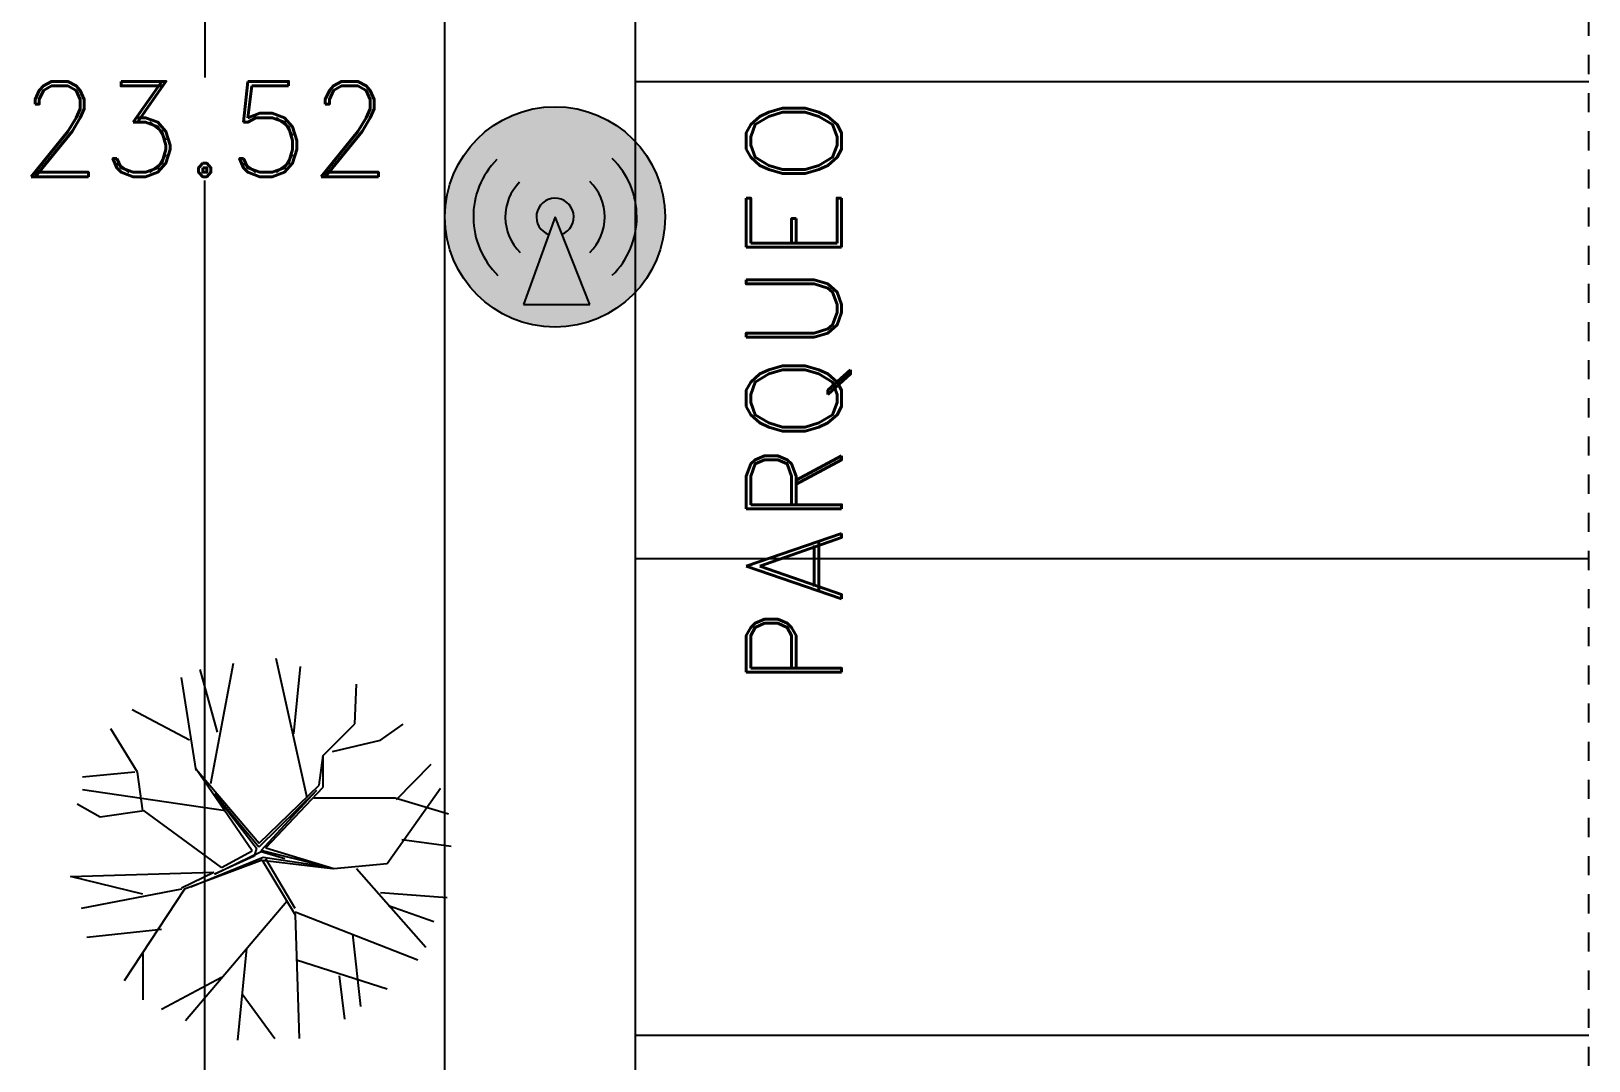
# Model space of a CAD drawing. Header units: millimetres. Extents: x 1590 to 1932, y -48 to 167.
# Drawn here: x 1700.74 to 1708.91, y 38.69 to 44.09 of the extents above; entities that cross this region are included whole.
import ezdxf

# ---------------------------------------------------------------- set-up
doc = ezdxf.new("R2010")
doc.units = ezdxf.units.MM
doc.header["$LTSCALE"] = 0.1
doc.header["$MEASUREMENT"] = 0
doc.header["$PDMODE"] = 35
doc.header["$PDSIZE"] = 0.75
doc.linetypes.add('DASHED', pattern=[0.75, 0.5, -0.25])
doc.layers.get('0').update_dxf_attribs({"linetype": 'CONTINUOUS'})
doc.layers.get('DEFPOINTS').update_dxf_attribs({"linetype": 'CONTINUOUS'})
for name, color, linetype in [('ACCESSP01', 7, 'CONTINUOUS'), ('ACCESSP02', 7, 'CONTINUOUS'), ('L-SITE-TREE', 6, 'CONTINUOUS'), ('PARED', 4, 'CONTINUOUS'), ('PAREDES', 3, 'CONTINUOUS'), ('TEXT', 3, 'CONTINUOUS')]:
    doc.layers.add(name, color=color, linetype=linetype)
doc.styles.add('ROMAND', font='romand.shx')
doc.dimstyles.new('URBA', dxfattribs={"dimtxt": 20, "dimasz": 0.5, "dimexe": 1.25, "dimexo": 0.63, "dimgap": 0.63, "dimtad": 0, "dimtih": 1, "dimtoh": 1, "dimzin": 1, "dimdsep": 46, "dimtxsty": 'ROMAND', "dimcen": 2.5, "dimclrd": 1, "dimclre": 1, "dimclrt": 3, "dimadec": 0, "dimazin": 0, "dimtfac": 1, "dimtmove": 0, "dimatfit": 3, "dimfxl": 1, "dimtvp": 1, "dimtolj": 1, "dimtzin": 1, "dimarcsym": 0})

# ---------------------------------------------------------------- blocks, each defined once
blk = doc.blocks.new('02PTRX03')
at = {"color": 0, "linetype": 'ByBlock'}
for p, q in [((-0.1262, 0.1755), (-0.0667, 0.4907)), ((0.126, 0.1376), (0.0454, 0.5033)), ((-0.1647, 0.2091), (-0.2033, 0.4529)), ((-0.1087, 0.31), (-0.1542, 0.4739)), ((0.0909, 0.3057), (0.1085, 0.4823)), ((0.2516, 0.3321), (0.2556, 0.436)), ((-0.1823, 0.2889), (-0.3329, 0.3688)), ((0.1683, 0.2487), (0.2516, 0.3321)), ((0.3186, 0.2889), (0.3782, 0.331)), ((-0.3189, 0.2049), (-0.3889, 0.3184)), ((0.1925, 0.2595), (0.3186, 0.2889)), ((0.1575, 0.1712), (0.1683, 0.2487)), ((0.1683, 0.1654), (0.1683, 0.2487)), ((-0.3259, 0.2049), (-0.4625, 0.1923)), ((-0.3049, 0.104), (-0.3189, 0.2049)), ((-0.0176, -0.0011), (-0.1647, 0.2133)), ((-0.1647, 0.2133), (0.0008, 0.0186)), ((0.3606, 0.1334), (0.4517, 0.2259)), ((0.0008, 0.0186), (0.1575, 0.1712)), ((0.0183, 0.0066), (0.1683, 0.1654)), ((-0.0877, 0.104), (-0.4625, 0.1586)), ((-0.1165, 0.1483), (-0.0065, 0.0057)), ((-0.0006, 0.0088), (-0.1165, 0.1483)), ((0.1508, 0.1572), (-0.0006, 0.0088)), ((0.0052, -0.0002), (0.1508, 0.1572)), ((0.1435, 0.1376), (0.3571, 0.1376)), ((0.3361, -0.0347), (0.4762, 0.1628)), ((0.3571, 0.1376), (0.4972, 0.0956)), ((-0.4169, 0.0872), (-0.4765, 0.1208)), ((-0.3014, 0.104), (-0.4169, 0.0872)), ((-0.0981, -0.0448), (-0.3014, 0.104)), ((-0.0065, 0.0057), (-0.0126, -0.0152)), ((0.0183, 0.0066), (0.196, -0.0473)), ((0.3747, 0.0283), (0.5043, 0.0115)), ((0.0084, -0.0256), (-0.1955, -0.102)), ((-0.1788, -0.0954), (0.0113, -0.018)), ((-0.1165, -0.0625), (0.0052, -0.0032)), ((-0.0126, -0.0152), (-0.1165, -0.0625)), ((-0.0981, -0.0448), (-0.0176, -0.0011)), ((0.1745, -0.0419), (0.0052, -0.0002)), ((0.0052, -0.0032), (0.0676, -0.021)), ((0.0084, -0.0256), (0.1925, -0.0473)), ((0.0084, -0.0256), (0.0944, -0.1692)), ((0.0113, -0.018), (0.1745, -0.0419)), ((0.0172, -0.021), (0.0943, -0.1516)), ((0.196, -0.0473), (0.3361, -0.0347)), ((-0.494, -0.0683), (-0.1189, -0.0568)), ((-0.3049, -0.1146), (-0.494, -0.0683)), ((-0.2033, -0.0978), (-0.1189, -0.0568)), ((0.2556, -0.0473), (0.4377, -0.2533)), ((-0.2033, -0.102), (-0.466, -0.1524)), ((-0.1955, -0.102), (-0.3539, -0.3415)), ((0.3186, -0.1104), (0.4937, -0.123)), ((0.0729, -0.1342), (-0.1928, -0.4466)), ((0.0944, -0.1608), (0.4167, -0.2869)), ((0.3396, -0.144), (0.4587, -0.186)), ((0.0944, -0.1692), (0.105, -0.4929)), ((-0.2558, -0.207), (-0.452, -0.2281)), ((0.2451, -0.2196), (0.2661, -0.4088)), ((-0.3049, -0.2702), (-0.3049, -0.392)), ((-0.0331, -0.2575), (-0.0562, -0.4971)), ((0.0979, -0.2869), (0.3361, -0.3626)), ((-0.0982, -0.3331), (-0.2558, -0.4172)), ((0.21, -0.3289), (0.224, -0.4424)), ((-0.0445, -0.3756), (0.0419, -0.4929))]:
    blk.add_line(p, q, dxfattribs=at)
blk = doc.blocks.new('UTP1$0$DIMBLOCK')
at = {"color": 4}
blk.add_line((-5.25, -5.25), (5.25, 5.25), dxfattribs=at)
at = {"color": 1}
blk.add_line((-7.5, 0), (10.5, 0), dxfattribs=at)
blk = doc.blocks.new('*D335')
at = {"color": 1, "linetype": 'Continuous', "transparency": 16777216}
for p, q in [((1702.843, 55.5869), (1701.466, 55.5869)), ((1701.646, 55.5669), (1701.646, 43.8467)), ((1701.646, 32.0854), (1701.646, 43.3067)), ((1702.843, 32.0654), (1701.466, 32.0654))]:
    blk.add_line(p, q, dxfattribs=at)
at = {"layer": 'DEFPOINTS', "color": 0, "linetype": 'Continuous', "transparency": 16777216}
for p in [(1702.9055, 55.5869), (1701.646, 32.0654), (1702.9055, 32.0654)]:
    blk.add_point(p, dxfattribs=at)
at = {"color": 1, "linetype": 'Continuous', "transparency": 16777216, "xscale": 0.02, "yscale": 0.02, "zscale": 0.02}
for p, rotation in [((1701.646, 55.5869), 90), ((1701.646, 32.0654), 270)]:
    blk.add_blockref('UTP1$0$DIMBLOCK', p, dxfattribs=dict(at, rotation=rotation))
at = {"color": 3, "linetype": 'Continuous', "transparency": 16777216, "insert": (1701.646, 43.5767), "char_height": 0.5, "attachment_point": 5, "style": 'ROMAND'}
blk.add_mtext('\\A1;23.52', dxfattribs=at)
blk = doc.blocks.new('PuntoAcceso01')
at = {"layer": 'ACCESSP01', "linetype": 'Continuous'}
h = blk.add_hatch(color=256, dxfattribs=at)
h.set_gradient(color1=(39, 118, 187), color2=(122, 175, 223))
h.paths.add_polyline_path([(-0.5777, 0, 1), (0.5777, 0, 1)])
h.paths.add_polyline_path([(0.0361, -0.091), (0.182, -0.4593), (-0.165, -0.4593), (-0.0331, -0.0921, -5.478371)], flags=16)
h = blk.add_hatch(color=256, dxfattribs=at)
h.set_gradient(color1=(122, 175, 223), color2=(34, 52, 110))
h.paths.add_polyline_path([(-0.0331, -0.0921), (0, 0), (0.0361, -0.091, 5.478371)])
h = blk.add_hatch(color=256, dxfattribs=at)
h.set_gradient(color1=(69, 84, 165), color2=(34, 52, 110))
h.paths.add_polyline_path([(-0.165, -0.4593), (0.182, -0.4593), (0, 0)])
at = {"layer": 'ACCESSP01', "color": 18, "linetype": 'Continuous', "true_color": 0x000000}
for p, q in [((0, 0), (-0.165, -0.4593)), ((0, 0), (0, 0)), ((0.182, -0.4593), (0, 0)), ((-0.165, -0.4593), (0.182, -0.4593))]:
    blk.add_line(p, q, dxfattribs=at)
blk.add_circle((0, 0), 0.5777, dxfattribs=at)
for radius, start, end in [(0.4286, 135.45775, 225.60918), (0.4286, 314.47642, 45.60918), (0.2608, 135.45775, 225.60918), (0.2608, 314.47642, 45.60918), (0.0979, 291.61323, 250.23462)]:
    blk.add_arc((0, 0), radius, start, end, dxfattribs=at)

msp = doc.modelspace()

# ---------------------------------------------------------------- linework, layer by layer
at = {"color": 2, "linetype": 'Continuous'}
for p, q in [((1703.9055, 43.8261), (1708.9055, 43.8261)), ((1703.9055, 41.3261), (1708.9055, 41.3261)), ((1703.9055, 38.8261), (1708.9055, 38.8261))]:
    msp.add_line(p, q, dxfattribs=at)
at = {"layer": 'PARED', "color": 4}
msp.add_line((1703.9055, 31.3261), (1703.9055, 56.3261), dxfattribs=at)
at = {"layer": 'PARED', "color": 2}
msp.add_line((1702.9055, 32.0654), (1702.9055, 55.5869), dxfattribs=at)
at = {"layer": 'PAREDES', "color": 2, "linetype": 'DASHED'}
msp.add_line((1708.9055, 31.0654), (1708.9055, 56.5869), dxfattribs=at)

# ---------------------------------------------------------------- block references
at = {"layer": 'ACCESSP02', "linetype": 'Continuous'}
msp.add_blockref('PuntoAcceso01', (1703.4832, 43.1162), dxfattribs=at)
at = {"layer": 'L-SITE-TREE', "color": 1, "xscale": 2, "yscale": 2, "zscale": 2}
msp.add_blockref('02PTRX03', (1701.9305, 39.7954), dxfattribs=at)

# ---------------------------------------------------------------- texts
at = {"layer": 'TEXT', "style": 'ROMAND'}
msp.add_text('PARQUEO 17', height=0.5, rotation=90, dxfattribs=at).set_placement((1704.9859, 40.6433))

# ---------------------------------------------------------------- dimensions: what is measured, and where the dimension line sits
at = {"color": 4, "linetype": 'Continuous'}
dim = msp.add_linear_dim(base=(1701.646, 32.0654), p1=(1702.9055, 55.5869), p2=(1702.9055, 32.0654), angle=90, dimstyle='URBA', override={"dimtxt": 0.5, "dimasz": 0.02, "dimexe": 0.18, "dimexo": 0.0625, "dimgap": 0.02, "dimzin": 0, "dimblk1": 'UTP1$0$DIMBLOCK', "dimblk2": 'UTP1$0$DIMBLOCK', "dimsah": 1, "dimcen": 0.09, "dimtdec": 4, "dimtofl": 0, "dimtvp": 0, "dimtzin": 0}, dxfattribs=at)
dim.commit()
dim.dimension.update_dxf_attribs({"geometry": '*D335', "text_midpoint": (1701.646, 43.5767), "dimtype": 160})

doc.saveas('drawing.dxf')
